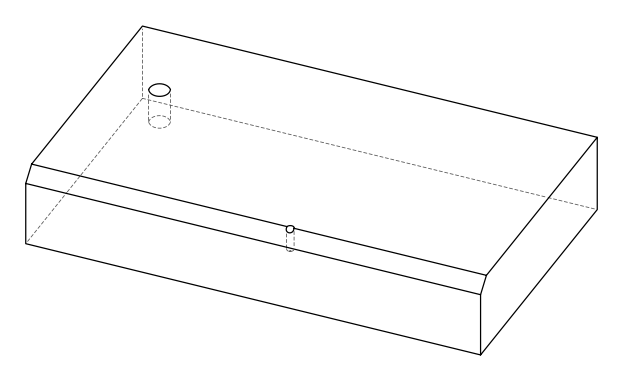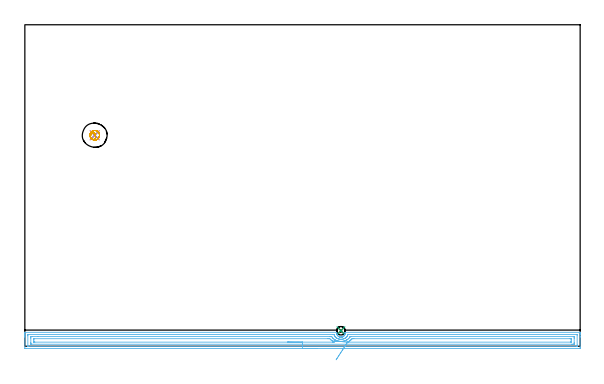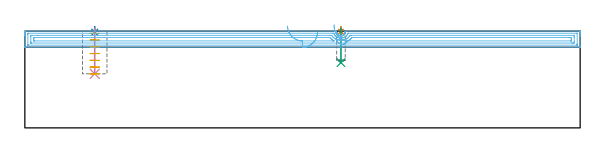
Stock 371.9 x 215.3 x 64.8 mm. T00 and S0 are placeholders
(PLAN: 6 operations, 4 tool changes, 13.5 min)
(1 SPOT_DRILL | STEP1POCKET | NXT0321_9005460120000 | 0.03 min | 0 mm3)
(2 SPOT_DRILL_1 | STEP1POCKET_1 | NXT0321_9005460120000 | 0.03 min | 3 mm3)
(3 DRILL_BLIND_HOLE_INTO_CENTER | STEP1POCKET | UGT0301_180 | 0.09 min | 503 mm3)
(4 DRILL_BLIND_HOLE_INTO_CENTER_1 | STEP1POCKET_1 | NXT0301_128 | 0.12 min | 3101 mm3)
(5 MILL_ROUGH_BLIND_HOLE_CONTOUR | STEP1POCKET_1 | NXT0201_013 | Spiral | 0.93 min | 2931 mm3)
(6 AREA_MILL | FG_CHAMFER_SURFACE | UGT0205_001 | 12.28 min | 21682 mm3)
(TOOL NXT0321_9005460120000 | NC Spot Drill, 142deg, 12mm, Carbide, Uncoated | D12 PA142 FL30 Z2)
(TOOL UGT0301_180 | Twist Drill 5.7 mm | D5.7 PA118 FL55 Z2)
(TOOL NXT0301_128 | Carbide Drill 12mm [861.1-1200-036A1-GP GC34] | D12 PA150 FL37.4 Z2)
(TOOL NXT0201_013 | ENDMILL 10mm | D10 FL30 Z4)
(TOOL UGT0205_001 | Chamfer Mill 20 x 3 x 45 deg. | D20 FL50 Z2)
(OP 1 SPOT_DRILL)
G17 G21 G94 G90
T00 M6
G54
G17 G0 G90 X211.7 Y10.4 S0 M3
G43 Z74.8 H0
G94 G81 G98 Z64.555 F250. R67.8
G80
M5
M2
(OP 2 SPOT_DRILL_1)
G17 G21 G94 G90
T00 M6
G54
G17 G0 G90 X46.8 Y141.3 S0 M3
G43 Z74.8 H0
G94 G81 G98 Z64.094 F250. R67.8
G80
M5
M2
(OP 3 DRILL_BLIND_HOLE_INTO_CENTER)
G17 G21 G94 G90
T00 M6
G54
G17 G0 G90 X211.7 Y10.4 S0 M3
G43 Z74.8 H0
G94 G81 G98 Z43.7 F250. R66.8
G80
M5
M2
(OP 4 DRILL_BLIND_HOLE_INTO_CENTER_1)
G17 G21 G94 G90
T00 M6
G54
G17 G0 G90 X46.8 Y141.3 S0 M3
G43 Z74.8 H1
G94 G81 G98 Z36.2 F250. R66.8
G80
M5
M2
(OP 5 MILL_ROUGH_BLIND_HOLE_CONTOUR)
G17 G21 G94 G90
T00 M6
G54
G17 G0 G90 X46.8 Y141.3 S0 M3
G43 Z74.8 H0
Z63.286
G94 G3 X47.252 Y142.011 R0.499 F250.
X46.119 Y142.748 R1.283
X44.065 Y141.32 R2.125
X44.76 Y138.834 R2.263
X49.266 Y139.26 R3.2
X44.76 Y138.834 R-3.2
X47.013 Y139.047 R1.6
X46.8 Y141.3 R1.6
G0 Z58.771
G3 X47.252 Y142.011 R0.499
X46.119 Y142.748 R1.283
X44.065 Y141.32 R2.125
X44.76 Y138.834 R2.263
X49.266 Y139.26 R3.2
X44.76 Y138.834 R-3.2
X47.013 Y139.047 R1.6
X46.8 Y141.3 R1.6
G0 Z54.257
G3 X47.252 Y142.011 R0.499
X46.119 Y142.748 R1.283
X44.065 Y141.32 R2.125
X44.76 Y138.834 R2.263
X49.266 Y139.26 R3.2
X44.76 Y138.834 R-3.2
X47.013 Y139.047 R1.6
X46.8 Y141.3 R1.6
G0 Z49.743
G3 X47.252 Y142.011 R0.499
X46.119 Y142.748 R1.283
X44.065 Y141.32 R2.125
X44.76 Y138.834 R2.263
X49.266 Y139.26 R3.2
X44.76 Y138.834 R-3.2
X47.013 Y139.047 R1.6
X46.8 Y141.3 R1.6
G0 Z45.229
G3 X47.252 Y142.011 R0.499
X46.119 Y142.748 R1.283
X44.065 Y141.32 R2.125
X44.76 Y138.834 R2.263
X49.266 Y139.26 R3.2
X44.76 Y138.834 R-3.2
X47.013 Y139.047 R1.6
X46.8 Y141.3 R1.6
G0 Z40.714
G3 X47.252 Y142.011 R0.499
X46.119 Y142.748 R1.283
X44.065 Y141.32 R2.125
X44.76 Y138.834 R2.263
X49.266 Y139.26 R3.2
X44.76 Y138.834 R-3.2
X47.013 Y139.047 R1.6
X46.8 Y141.3 R1.6
G0 Z36.2
G3 X47.252 Y142.011 R0.499
X46.119 Y142.748 R1.283
X44.065 Y141.32 R2.125
X44.76 Y138.834 R2.263
X49.266 Y139.26 R3.2
X44.76 Y138.834 R-3.2
X47.013 Y139.047 R1.6
X46.8 Y141.3 R1.6
G0 Z74.8
M5
M2
(OP 6 AREA_MILL)
G17 G21 G94 G90
T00 M6
G54
G17 G0 G90 X195.95 Y-1.5 S1061 M3
G43 Z74.8 H0
Z64.
G94 G1 X195.912 Z63.128 F250.
X195.798 Z62.263
X195.609 Z61.412
X195.347 Z60.58
X195.013 Z59.774
X194.61 Z59.
X194.142 Z58.264
X193.61 Z57.572
X193.021 Z56.929
X192.378 Z56.34
X191.686 Z55.808
X190.95 Z55.34
X190.176 Z54.937
X189.37 Z54.603
X188.538 Z54.341
X187.687 Z54.152
X186.822 Z54.038
X185.95 Z54.
X0.616
X0.247 Y-1.497 Z54.002
X0.01 Y-1.492 Z54.006
X0. Y-1.252 Z54.245
Y6.117 Z61.611
Y6.668 Z62.164
Y7.003 Z62.499
Y7.554 Z63.05
Y7.89 Z63.385
Y8.561 Z64.06
Y8.904 Z64.403
X0.007 Y9.271 Z64.762
X0.01 Y9.297 Z64.788
X0.169 Y9.3 Z64.8
X208.726
X208.868 Y9.296 Z64.789
X208.873 Y9.247 Z64.746
X208.862 Y9.118 Z64.617
X208.858 Y8.905 Z64.404
X208.868 Y8.776 Z64.276
X208.892 Y8.485 Z63.984
X208.934 Y8.303 Z63.803
X208.997 Y8.037 Z63.534
X209.057 Y7.89 Z63.385
X209.174 Y7.604 Z63.102
X209.373 Y7.276 Z62.775
X209.465 Y7.156 Z62.656
X209.607 Y6.972 Z62.471
X209.875 Y6.722 Z62.222
X209.977 Y6.648 Z62.148
X210.174 Y6.507 Z62.004
X210.345 Y6.412 Z61.907
X210.5 Y6.325 Z61.821
X210.512 Y6.319 Z61.815
X210.717 Y6.233 Z61.73
X210.938 Y6.162 Z61.659
X211.163 Y6.108 Z61.607
X211.392 Y6.078 Z61.568
X211.532 Y6.065 Z61.562
X211.625 Y6.059 Z61.556
X211.841 Y6.061 Z61.559
X211.845
X211.958 Y6.071 Z61.569
X212.063 Y6.08 Z61.58
X212.094 Y6.085 Z61.585
X212.285 Y6.118 Z61.617
X212.518 Y6.178 Z61.677
X212.745 Y6.258 Z61.755
X212.928 Y6.338 Z61.836
X212.964 Y6.354 Z61.853
X213.009 Y6.378 Z61.877
X213.178 Y6.47 Z61.968
X213.359 Y6.591 Z62.09
X213.508 Y6.708 Z62.206
X213.528 Y6.723 Z62.221
X213.639 Y6.834 Z62.329
X213.817 Y7.009 Z62.507
X213.945 Y7.167 Z62.667
X214.071 Y7.325 Z62.824
X214.14 Y7.446 Z62.945
X214.23 Y7.604 Z63.103
X214.329 Y7.817 Z63.316
X214.404 Y8.036 Z63.535
X214.508 Y8.485 Z63.985
X214.539 Y8.738 Z64.238
X214.543 Y9.001 Z64.501
X214.532 Y9.161 Z64.661
X214.524 Y9.282 Z64.781
X214.529 Y9.297 Z64.796
X214.532 Y9.3 Z64.8
X371.731
X371.89 Y9.297 Z64.788
X371.893 Y9.271 Z64.762
X371.9 Y8.904 Z64.403
Y8.561 Z64.06
Y7.89 Z63.385
Y6.668 Z62.164
Y6.117 Z61.611
Y-0.976 Z54.521
X371.898 Y-1.254 Z54.244
X371.89 Y-1.492 Z54.006
X371.651 Y-1.499 Z53.999
X185.95 Y-1.5 Z54.
Y-0.086 Z55.414
X2.402
X2.179 Y-0.084 Z55.416
X2.07 Y-0.081 Z55.419
X2.022 Y-0.079 Z55.421
X2.01 Y-0.052 Z55.448
X2.006 Y0.054 Z55.554
X2.001 Y0.308 Z55.808
Y7.003 Z62.503
X2.002 Y7.4 Z62.9
X2.01 Y7.801 Z63.301
X2.022 Y7.879 Z63.379
X2.069 Y7.881 Z63.381
X2.18 Y7.884 Z63.384
X2.402 Y7.886 Z63.386
X206.047
X206.94 Y7.885 Z63.385
X206.946 Y7.884 Z63.384
X207.004 Y7.844 Z63.344
X207.022 Y7.808 Z63.308
X207.225 Y7.304 Z62.804
X207.372 Y7.003 Z62.503
X207.548 Y6.714 Z62.214
X207.833 Y6.332 Z61.832
X208.026 Y6.117 Z61.617
X208.393 Y5.783 Z61.283
X208.726 Y5.539 Z61.039
X208.915 Y5.416 Z60.916
X209.246 Y5.23 Z60.73
X209.619 Y5.056 Z60.556
X209.904 Y4.947 Z60.447
X210.272 Y4.835 Z60.335
X210.512 Y4.778 Z60.278
X210.711 Y4.737 Z60.237
X211.241 Y4.669 Z60.169
X211.406 Y4.658 Z60.158
X211.984 Y4.656 Z60.156
X212.135 Y4.668 Z60.168
X212.299 Y4.682 Z60.182
X212.778 Y4.754 Z60.254
X213.192 Y4.854 Z60.354
X213.48 Y4.944 Z60.444
X213.735 Y5.035 Z60.535
X214.085 Y5.185 Z60.685
X214.116 Y5.199 Z60.699
X214.174 Y5.23 Z60.73
X214.545 Y5.447 Z60.947
X214.673 Y5.533 Z61.033
X214.978 Y5.758 Z61.258
X215.17 Y5.926 Z61.426
X215.362 Y6.117 Z61.617
X215.603 Y6.383 Z61.883
X215.871 Y6.723 Z62.223
X216.033 Y7.003 Z62.503
X216.268 Y7.497 Z62.997
X216.371 Y7.783 Z63.283
X216.399 Y7.853 Z63.353
X216.411 Y7.879 Z63.379
X216.432 Y7.881 Z63.381
X216.542 Y7.883 Z63.383
X216.765 Y7.886 Z63.386
X369.498
X369.721 Y7.884 Z63.384
X369.83 Y7.881 Z63.381
X369.878 Y7.879 Z63.379
X369.89 Y7.852 Z63.352
X369.894 Y7.746 Z63.246
X369.899 Y7.492 Z62.992
Y0.797 Z56.297
X369.898 Y0.4 Z55.9
X369.89 Y-0.001 Z55.499
X369.878 Y-0.079 Z55.421
X369.831 Y-0.081 Z55.419
X369.72 Y-0.084 Z55.416
X369.498 Y-0.086 Z55.414
X185.95
Y1.328 Z56.828
X4.188 Y1.329 Z56.829
X4.069 Y1.331 Z56.831
X4.027 Y1.333 Z56.833
X4.011 Y1.334 Z56.834
X4.008 Y1.372 Z56.872
X4.003 Y1.497 Z56.997
X4.001 Y1.683 Z57.183
X4. Y1.87 Z57.37
Y2.57 Z58.07
Y5.417 Z60.917
X4.003 Y6.117 Z61.617
X4.006 Y6.297 Z61.797
X4.019 Y6.464 Z61.964
X4.188 Y6.467 Z61.967
X4.725 Y6.47 Z61.97
X8.715 Y6.472 Z61.972
X204.26 Y6.471 Z61.971
X204.797 Y6.47 Z61.97
X205.153 Y6.467 Z61.967
X205.503 Y6.463 Z61.963
X205.735 Y6.117 Z61.617
X206.047 Y5.695 Z61.195
X206.264 Y5.441 Z60.941
X206.468 Y5.23 Z60.73
X206.94 Y4.811 Z60.311
X207.61 Y4.343 Z59.843
X207.833 Y4.216 Z59.716
X208.118 Y4.06 Z59.56
X208.726 Y3.79 Z59.29
X209.078 Y3.659 Z59.159
X209.572 Y3.504 Z59.004
X209.619 Y3.492 Z58.992
X209.768 Y3.457 Z58.957
X210.512 Y3.326 Z58.826
X210.666 Y3.304 Z58.804
X211.062 Y3.261 Z58.761
X211.406 Y3.244 Z58.744
X211.623 Y3.241 Z58.741
X211.963 Y3.242 Z58.742
X212.299 Y3.258 Z58.758
X212.484 Y3.273 Z58.773
X213.192 Y3.369 Z58.869
X213.267 Y3.382 Z58.882
X213.618 Y3.457 Z58.957
X213.986 Y3.556 Z59.056
X214.085 Y3.586 Z59.086
X214.654 Y3.779 Z59.279
X214.978 Y3.917 Z59.417
X215.272 Y4.052 Z59.552
X215.81 Y4.343 Z59.843
X215.848 Y4.366 Z59.866
X215.871 Y4.381 Z59.881
X216.367 Y4.738 Z60.238
X216.765 Y5.07 Z60.57
X216.847 Y5.148 Z60.648
X216.928 Y5.23 Z60.73
X217.277 Y5.608 Z61.108
X217.658 Y6.075 Z61.575
X217.675 Y6.099 Z61.599
X217.687 Y6.117 Z61.617
X217.892 Y6.444 Z61.944
X217.92 Y6.465 Z61.965
X217.979 Y6.467 Z61.967
X218.074 Y6.47 Z61.97
X218.194 Y6.471 Z61.971
X218.551 Y6.472 Z61.972
X367.712 Y6.471 Z61.971
X367.831 Y6.469 Z61.969
X367.873 Y6.467 Z61.967
X367.889 Y6.465 Z61.965
X367.892 Y6.428 Z61.928
X367.897 Y6.303 Z61.803
X367.899 Y6.117 Z61.617
X367.9 Y5.93 Z61.43
Y5.23 Z60.73
Y2.383 Z57.883
X367.897 Y1.683 Z57.183
X367.894 Y1.502 Z57.002
X367.881 Y1.335 Z56.835
X367.712 Y1.333 Z56.833
X367.175 Y1.33 Z56.83
X366.819 Y1.329 Z56.829
X366.283 Y1.328 Z56.828
X185.95
Y2.743 Z58.243
X6.694
X6.099 Y2.745 Z58.245
X6.032 Y2.747 Z58.247
X6.016 Y2.749 Z58.249
X6.01 Y2.762 Z58.262
X6.006 Y2.812 Z58.312
X6.002 Y3.018 Z58.518
X6. Y3.432 Z58.932
Y4.318 Z59.818
X6.001 Y4.774 Z60.274
X6.003 Y4.989 Z60.489
X6.006 Y5.042 Z60.542
X6.01 Y5.05 Z60.55
X6.017 Y5.053 Z60.553
X6.046 Y5.055 Z60.555
X6.149 Y5.057 Z60.557
X202.648
X203.367 Y5.055 Z60.555
X203.544 Y5.054 Z60.554
X204.26 Y5.038 Z60.538
X204.59 Y4.666 Z60.166
X204.91 Y4.343 Z59.843
X205.153 Y4.125 Z59.625
X205.518 Y3.816 Z59.316
X206.02 Y3.457 Z58.957
X206.047 Y3.438 Z58.938
X206.11 Y3.394 Z58.894
X206.534 Y3.142 Z58.642
X206.94 Y2.906 Z58.406
X207.206 Y2.749 Z58.249
X206.94 Y2.745 Z58.245
X206.765 Y2.744 Z58.244
X206.183 Y2.743 Z58.243
X206.047
X185.95
X185.078 Z58.281
X184.214 Z58.395
X183.362 Z58.583
X182.53 Z58.846
X181.724 Z59.18
X180.95 Z59.582
X180.214 Z60.051
X179.522 Z60.582
X178.879 Z61.172
X178.29 Z61.815
X177.759 Z62.507
X177.29 Z63.243
X176.887 Z64.016
X176.553 Z64.822
X176.291 Z65.654
X176.102 Z66.506
X175.988 Z67.371
X175.95 Z68.243
G0 X208.475 Y-9.072 Z59.482
G1 X208.796 Y-8.577 Z58.839
X209.146 Y-8.037 Z58.25
X209.522 Y-7.457 Z57.719
X209.923 Y-6.839 Z57.25
X210.344 Y-6.19 Z56.847
X210.782 Y-5.514 Z56.513
X211.235 Y-4.816 Z56.251
X211.698 Y-4.101 Z56.062
X212.168 Y-3.375 Z55.948
X212.643 Y-2.644 Z55.91
X213.117 Y-1.913 Z55.948
X213.587 Y-1.187 Z56.062
X214.051 Y-0.472 Z56.251
X214.503 Y0.226 Z56.513
X214.942 Y0.902 Z56.847
X215.363 Y1.552 Z57.25
X215.763 Y2.169 Z57.719
X216.139 Y2.75 Z58.25
X216.14
X216.186 Y2.775 Z58.275
X216.435 Y2.897 Z58.397
X216.621 Y2.997 Z58.497
X216.765 Y3.076 Z58.576
X217.007 Y3.216 Z58.716
X217.176 Y3.316 Z58.816
X217.39 Y3.457 Z58.957
X217.547 Y3.567 Z59.067
X217.658 Y3.648 Z59.148
X218.049 Y3.955 Z59.455
X218.495 Y4.343 Z59.843
X218.524 Y4.37 Z59.87
X218.551 Y4.397 Z59.897
X219.141 Y5.04 Z60.54
X219.177 Y5.05 Z60.55
X219.265 Y5.053 Z60.553
X219.444 Y5.056 Z60.556
X219.618 Y5.057 Z60.557
X220.337
X365.206
X365.801 Y5.055 Z60.555
X365.868 Y5.053 Z60.553
X365.884 Y5.051 Z60.551
X365.89 Y5.038 Z60.538
X365.894 Y4.988 Z60.488
X365.898 Y4.782 Z60.282
X365.9 Y4.368 Z59.868
Y3.482 Z58.982
X365.899 Y3.026 Z58.526
X365.897 Y2.811 Z58.311
X365.894 Y2.758 Z58.258
X365.89 Y2.75 Z58.25
X365.883 Y2.747 Z58.247
X365.854 Y2.744 Z58.244
X365.751 Y2.743 Z58.243
X216.591
X216.318 Y2.744 Z58.244
X216.161 Y2.748 Z58.248
X216.139 Y2.75 Z58.25
X215.279 Y2.829 Z58.367
X214.431 Y2.907 Z58.56
X213.604 Y2.984 Z58.826
X212.803 Y3.058 Z59.164
X212.034 Y3.129 Z59.57
X211.304 Y3.196 Z60.042
X210.617 Y3.26 Z60.576
X209.979 Y3.319 Z61.168
X209.395 Y3.373 Z61.814
X208.869 Y3.421 Z62.509
X208.406 Y3.464 Z63.246
X208.008 Y3.501 Z64.022
X207.679 Y3.531 Z64.829
X207.422 Y3.555 Z65.663
X207.238 Y3.572 Z66.515
X207.128 Y3.582 Z67.381
X207.094 Y3.585 Z68.252
X207.136 Y3.581 Z69.124
G0 Z74.8
M5
M2
